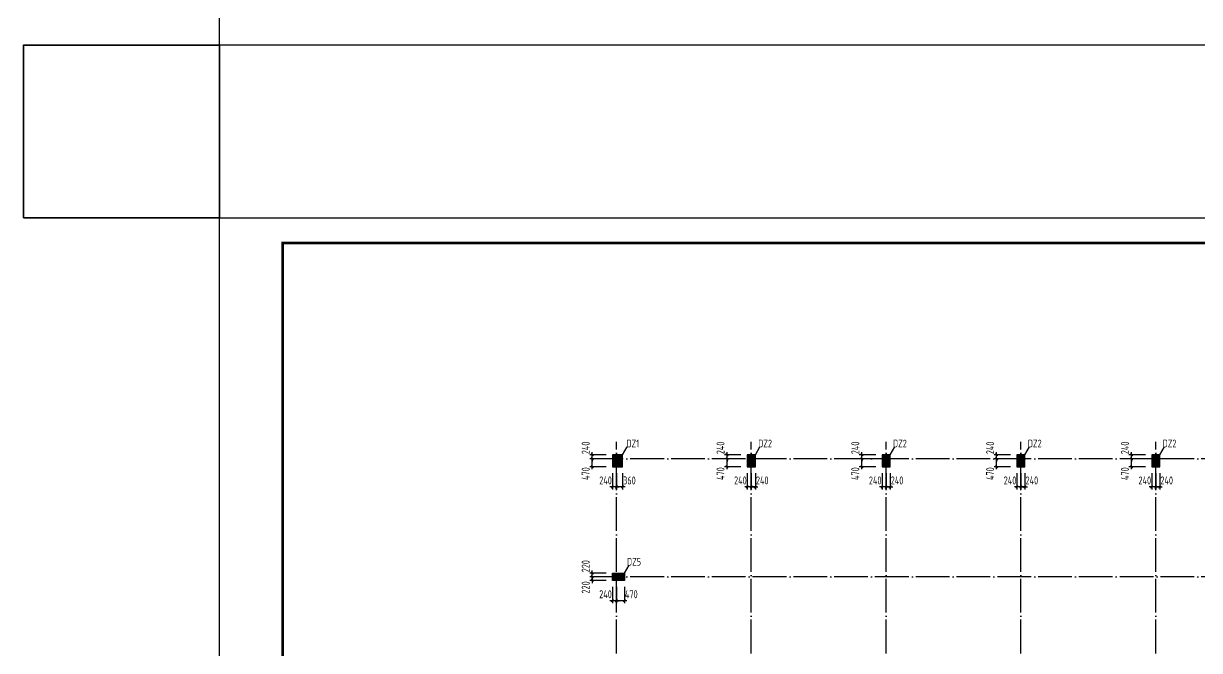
# Model space of a CAD drawing. Extents: x 492302 to 683319, y -252071 to 755100.
# Drawn here: x 492302 to 562085, y 525401 to 562592 of the extents above; entities that cross this region are included whole.
import ezdxf
from ezdxf.enums import TextEntityAlignment as Align

# ---------------------------------------------------------------- set-up
doc = ezdxf.new("R2010")
doc.units = 0
doc.header["$LTSCALE"] = 1000
doc.header["$MEASUREMENT"] = 0
doc.linetypes.add('DOTE', pattern=[2.42, 2, -0.2, 0.02, -0.2])
doc.layers.get('Defpoints').update_dxf_attribs({"color": 250})
doc.layers.add('10', color=7, linetype='Continuous', lineweight=35)
for name, color, linetype in [('3T_WOOD', 21, 'Continuous'), ('COLU', 253, 'Continuous'), ('COLU_DIM', 3, 'Continuous'), ('COLU_HATCH', 251, 'Continuous'), ('DOTE', 14, 'DOTE'), ('STAIR', 3, 'Continuous'), ('TK', 4, 'Continuous')]:
    doc.layers.add(name, color=color, linetype=linetype)
doc.styles.add('TSSD_Dimension', font='Tssdeng.shx', dxfattribs={"width": 0.7, "bigfont": 'hztxt.shx'})
doc.styles.add('TSSD_REIN', font='tssdeng.shx', dxfattribs={"width": 0.7, "bigfont": 'tssdchn.shx'})
doc.dimstyles.new('TSSD_150_150', dxfattribs={"dimtxt": 475, "dimasz": 150, "dimexe": 150, "dimexo": 375, "dimgap": 150, "dimtad": 1, "dimdec": 0, "dimzin": 0, "dimdsep": 46, "dimtxsty": 'TSSD_Dimension', "dimblk": 'ARCHTICK', "dimcen": 0, "dimdle": 150, "dimclrt": 7, "dimadec": 0, "dimazin": 0, "dimtfac": 1, "dimtdec": 0, "dimtix": 1, "dimtmove": 2, "dimatfit": 3, "dimfxl": 0, "dimtolj": 1, "dimtzin": 0, "dimarcsym": 0})

# ---------------------------------------------------------------- blocks, each defined once
blk = doc.blocks.new('GeYuanFrame_57487284', base_point=(20.09, 4.53))
at = {"layer": 'TK'}
blk.add_lwpolyline([(20.09, 4.53), (20.09, 598.53), (861.09, 598.53), (861.09, 4.53)], close=True, dxfattribs=at)
at = {"layer": 'TK', "const_width": 1}
blk.add_lwpolyline([(45.09, 588.53), (851.09, 588.53), (851.09, 14.53), (45.09, 14.53)], close=True, dxfattribs=at)
blk = doc.blocks.new('_ArchTick')
at = {"color": 0, "linetype": 'ByBlock', "const_width": 0.4}
blk.add_lwpolyline([(-0.5, -0.5), (0.5, 0.5)], dxfattribs=at)
blk = doc.blocks.new('*D400')
at = {"layer": 'COLU_DIM', "color": 0, "lineweight": -2}
for p, q in [((527489, 535924), (527489, 534949)), ((527849, 535924), (527849, 534949)), ((527999, 535099), (527339, 535099))]:
    blk.add_line(p, q, dxfattribs=at)
at = {"layer": 'Defpoints', "color": 0}
for p in [(527489, 536299), (527849, 536299), (527489, 535099)]:
    blk.add_point(p, dxfattribs=at)
at = {"layer": 'COLU_DIM', "color": 0, "lineweight": -2, "xscale": 150, "yscale": 150, "zscale": 150, "rotation": 180}
blk.add_blockref('_ArchTick', (527489, 535099), dxfattribs=at)
at = {"layer": 'COLU_DIM', "color": 0, "lineweight": -2, "xscale": 150, "yscale": 150, "zscale": 150}
blk.add_blockref('_ArchTick', (527849, 535099), dxfattribs=at)
at = {"layer": 'COLU_DIM', "color": 7, "insert": (528258, 535487), "char_height": 475, "attachment_point": 5, "style": 'TSSD_Dimension'}
blk.add_mtext('\\A1;360', dxfattribs=at)
blk = doc.blocks.new('*D401')
at = {"layer": 'COLU_DIM', "color": 0, "lineweight": -2}
for p, q in [((527249, 535924), (527249, 534949)), ((527489, 535924), (527489, 534949)), ((527249, 535099), (527099, 535099)), ((527489, 535099), (527249, 535099)), ((527489, 535099), (527639, 535099))]:
    blk.add_line(p, q, dxfattribs=at)
at = {"layer": 'Defpoints', "color": 0}
for p in [(527249, 536299), (527489, 536299), (527249, 535099)]:
    blk.add_point(p, dxfattribs=at)
at = {"layer": 'COLU_DIM', "color": 0, "lineweight": -2, "xscale": 150, "yscale": 150, "zscale": 150}
blk.add_blockref('_ArchTick', (527249, 535099), dxfattribs=at)
at = {"layer": 'COLU_DIM', "color": 0, "lineweight": -2, "xscale": 150, "yscale": 150, "zscale": 150, "rotation": 180}
blk.add_blockref('_ArchTick', (527489, 535099), dxfattribs=at)
at = {"layer": 'COLU_DIM', "color": 7, "insert": (526841, 535487), "char_height": 475, "attachment_point": 5, "style": 'TSSD_Dimension'}
blk.add_mtext('\\A1;240', dxfattribs=at)
blk = doc.blocks.new('*D402')
at = {"layer": 'COLU_DIM', "color": 0, "lineweight": -2}
for p, q in [((526874, 536769), (525899, 536769)), ((526049, 536149), (526049, 536919)), ((526874, 536299), (525899, 536299))]:
    blk.add_line(p, q, dxfattribs=at)
at = {"layer": 'Defpoints', "color": 0}
for p in [(526049, 536769), (527249, 536769), (527249, 536299)]:
    blk.add_point(p, dxfattribs=at)
at = {"layer": 'COLU_DIM', "color": 0, "lineweight": -2, "xscale": 150, "yscale": 150, "zscale": 150}
for p, rotation in [((526049, 536769), 90), ((526049, 536299), 270)]:
    blk.add_blockref('_ArchTick', p, dxfattribs=dict(at, rotation=rotation))
at = {"layer": 'COLU_DIM', "color": 7, "insert": (525662, 535891), "char_height": 475, "attachment_point": 5, "rotation": 90, "style": 'TSSD_Dimension'}
blk.add_mtext('\\A1;470', dxfattribs=at)
blk = doc.blocks.new('*D403')
at = {"layer": 'COLU_DIM', "color": 0, "lineweight": -2}
for p, q in [((526874, 537009), (525899, 537009)), ((526874, 536769), (525899, 536769)), ((526049, 537009), (526049, 537159)), ((526049, 536769), (526049, 537009)), ((526049, 536769), (526049, 536619))]:
    blk.add_line(p, q, dxfattribs=at)
at = {"layer": 'Defpoints', "color": 0}
for p in [(526049, 537009), (527249, 537009), (527249, 536769)]:
    blk.add_point(p, dxfattribs=at)
at = {"layer": 'COLU_DIM', "color": 0, "lineweight": -2, "xscale": 150, "yscale": 150, "zscale": 150}
for p, rotation in [((526049, 537009), 270), ((526049, 536769), 90)]:
    blk.add_blockref('_ArchTick', p, dxfattribs=dict(at, rotation=rotation))
at = {"layer": 'COLU_DIM', "color": 7, "insert": (525662, 537418), "char_height": 475, "attachment_point": 5, "rotation": 90, "style": 'TSSD_Dimension'}
blk.add_mtext('\\A1;240', dxfattribs=at)
blk = doc.blocks.new('*D404')
at = {"layer": 'COLU_DIM', "color": 0, "lineweight": -2}
for p, q in [((535489, 535924), (535489, 534949)), ((535729, 535924), (535729, 534949)), ((535489, 535099), (535339, 535099)), ((535729, 535099), (535489, 535099)), ((535729, 535099), (535879, 535099))]:
    blk.add_line(p, q, dxfattribs=at)
at = {"layer": 'Defpoints', "color": 0}
for p in [(535489, 536299), (535729, 536299), (535489, 535099)]:
    blk.add_point(p, dxfattribs=at)
at = {"layer": 'COLU_DIM', "color": 0, "lineweight": -2, "xscale": 150, "yscale": 150, "zscale": 150}
blk.add_blockref('_ArchTick', (535489, 535099), dxfattribs=at)
at = {"layer": 'COLU_DIM', "color": 0, "lineweight": -2, "xscale": 150, "yscale": 150, "zscale": 150, "rotation": 180}
blk.add_blockref('_ArchTick', (535729, 535099), dxfattribs=at)
at = {"layer": 'COLU_DIM', "color": 7, "insert": (536138, 535487), "char_height": 475, "attachment_point": 5, "style": 'TSSD_Dimension'}
blk.add_mtext('\\A1;240', dxfattribs=at)
blk = doc.blocks.new('*D405')
at = {"layer": 'COLU_DIM', "color": 0, "lineweight": -2}
for p, q in [((535249, 535924), (535249, 534949)), ((535489, 535924), (535489, 534949)), ((535249, 535099), (535099, 535099)), ((535489, 535099), (535249, 535099)), ((535489, 535099), (535639, 535099))]:
    blk.add_line(p, q, dxfattribs=at)
at = {"layer": 'Defpoints', "color": 0}
for p in [(535249, 536299), (535489, 536299), (535249, 535099)]:
    blk.add_point(p, dxfattribs=at)
at = {"layer": 'COLU_DIM', "color": 0, "lineweight": -2, "xscale": 150, "yscale": 150, "zscale": 150}
blk.add_blockref('_ArchTick', (535249, 535099), dxfattribs=at)
at = {"layer": 'COLU_DIM', "color": 0, "lineweight": -2, "xscale": 150, "yscale": 150, "zscale": 150, "rotation": 180}
blk.add_blockref('_ArchTick', (535489, 535099), dxfattribs=at)
at = {"layer": 'COLU_DIM', "color": 7, "insert": (534841, 535487), "char_height": 475, "attachment_point": 5, "style": 'TSSD_Dimension'}
blk.add_mtext('\\A1;240', dxfattribs=at)
blk = doc.blocks.new('*D406')
at = {"layer": 'COLU_DIM', "color": 0, "lineweight": -2}
for p, q in [((534874, 536769), (533899, 536769)), ((534049, 536149), (534049, 536919)), ((534874, 536299), (533899, 536299))]:
    blk.add_line(p, q, dxfattribs=at)
at = {"layer": 'Defpoints', "color": 0}
for p in [(534049, 536769), (535249, 536769), (535249, 536299)]:
    blk.add_point(p, dxfattribs=at)
at = {"layer": 'COLU_DIM', "color": 0, "lineweight": -2, "xscale": 150, "yscale": 150, "zscale": 150}
for p, rotation in [((534049, 536769), 90), ((534049, 536299), 270)]:
    blk.add_blockref('_ArchTick', p, dxfattribs=dict(at, rotation=rotation))
at = {"layer": 'COLU_DIM', "color": 7, "insert": (533662, 535891), "char_height": 475, "attachment_point": 5, "rotation": 90, "style": 'TSSD_Dimension'}
blk.add_mtext('\\A1;470', dxfattribs=at)
blk = doc.blocks.new('*D407')
at = {"layer": 'COLU_DIM', "color": 0, "lineweight": -2}
for p, q in [((534874, 537009), (533899, 537009)), ((534874, 536769), (533899, 536769)), ((534049, 537009), (534049, 537159)), ((534049, 536769), (534049, 537009)), ((534049, 536769), (534049, 536619))]:
    blk.add_line(p, q, dxfattribs=at)
at = {"layer": 'Defpoints', "color": 0}
for p in [(534049, 537009), (535249, 537009), (535249, 536769)]:
    blk.add_point(p, dxfattribs=at)
at = {"layer": 'COLU_DIM', "color": 0, "lineweight": -2, "xscale": 150, "yscale": 150, "zscale": 150}
for p, rotation in [((534049, 537009), 270), ((534049, 536769), 90)]:
    blk.add_blockref('_ArchTick', p, dxfattribs=dict(at, rotation=rotation))
at = {"layer": 'COLU_DIM', "color": 7, "insert": (533662, 537418), "char_height": 475, "attachment_point": 5, "rotation": 90, "style": 'TSSD_Dimension'}
blk.add_mtext('\\A1;240', dxfattribs=at)
blk = doc.blocks.new('*D370')
at = {"layer": 'COLU_DIM', "color": 0, "lineweight": -2}
for p, q in [((543489, 535924), (543489, 534949)), ((543729, 535924), (543729, 534949)), ((543489, 535099), (543339, 535099)), ((543729, 535099), (543489, 535099)), ((543729, 535099), (543879, 535099))]:
    blk.add_line(p, q, dxfattribs=at)
at = {"layer": 'Defpoints', "color": 0}
for p in [(543489, 536299), (543729, 536299), (543489, 535099)]:
    blk.add_point(p, dxfattribs=at)
at = {"layer": 'COLU_DIM', "color": 0, "lineweight": -2, "xscale": 150, "yscale": 150, "zscale": 150}
blk.add_blockref('_ArchTick', (543489, 535099), dxfattribs=at)
at = {"layer": 'COLU_DIM', "color": 0, "lineweight": -2, "xscale": 150, "yscale": 150, "zscale": 150, "rotation": 180}
blk.add_blockref('_ArchTick', (543729, 535099), dxfattribs=at)
at = {"layer": 'COLU_DIM', "color": 7, "insert": (544138, 535487), "char_height": 475, "attachment_point": 5, "style": 'TSSD_Dimension'}
blk.add_mtext('\\A1;240', dxfattribs=at)
blk = doc.blocks.new('*D371')
at = {"layer": 'COLU_DIM', "color": 0, "lineweight": -2}
for p, q in [((543249, 535924), (543249, 534949)), ((543489, 535924), (543489, 534949)), ((543249, 535099), (543099, 535099)), ((543489, 535099), (543249, 535099)), ((543489, 535099), (543639, 535099))]:
    blk.add_line(p, q, dxfattribs=at)
at = {"layer": 'Defpoints', "color": 0}
for p in [(543249, 536299), (543489, 536299), (543249, 535099)]:
    blk.add_point(p, dxfattribs=at)
at = {"layer": 'COLU_DIM', "color": 0, "lineweight": -2, "xscale": 150, "yscale": 150, "zscale": 150}
blk.add_blockref('_ArchTick', (543249, 535099), dxfattribs=at)
at = {"layer": 'COLU_DIM', "color": 0, "lineweight": -2, "xscale": 150, "yscale": 150, "zscale": 150, "rotation": 180}
blk.add_blockref('_ArchTick', (543489, 535099), dxfattribs=at)
at = {"layer": 'COLU_DIM', "color": 7, "insert": (542841, 535487), "char_height": 475, "attachment_point": 5, "style": 'TSSD_Dimension'}
blk.add_mtext('\\A1;240', dxfattribs=at)
blk = doc.blocks.new('*D372')
at = {"layer": 'COLU_DIM', "color": 0, "lineweight": -2}
for p, q in [((542874, 536769), (541899, 536769)), ((542049, 536149), (542049, 536919)), ((542874, 536299), (541899, 536299))]:
    blk.add_line(p, q, dxfattribs=at)
at = {"layer": 'Defpoints', "color": 0}
for p in [(542049, 536769), (543249, 536769), (543249, 536299)]:
    blk.add_point(p, dxfattribs=at)
at = {"layer": 'COLU_DIM', "color": 0, "lineweight": -2, "xscale": 150, "yscale": 150, "zscale": 150}
for p, rotation in [((542049, 536769), 90), ((542049, 536299), 270)]:
    blk.add_blockref('_ArchTick', p, dxfattribs=dict(at, rotation=rotation))
at = {"layer": 'COLU_DIM', "color": 7, "insert": (541662, 535891), "char_height": 475, "attachment_point": 5, "rotation": 90, "style": 'TSSD_Dimension'}
blk.add_mtext('\\A1;470', dxfattribs=at)
blk = doc.blocks.new('*D373')
at = {"layer": 'COLU_DIM', "color": 0, "lineweight": -2}
for p, q in [((542874, 537009), (541899, 537009)), ((542874, 536769), (541899, 536769)), ((542049, 537009), (542049, 537159)), ((542049, 536769), (542049, 537009)), ((542049, 536769), (542049, 536619))]:
    blk.add_line(p, q, dxfattribs=at)
at = {"layer": 'Defpoints', "color": 0}
for p in [(542049, 537009), (543249, 537009), (543249, 536769)]:
    blk.add_point(p, dxfattribs=at)
at = {"layer": 'COLU_DIM', "color": 0, "lineweight": -2, "xscale": 150, "yscale": 150, "zscale": 150}
for p, rotation in [((542049, 537009), 270), ((542049, 536769), 90)]:
    blk.add_blockref('_ArchTick', p, dxfattribs=dict(at, rotation=rotation))
at = {"layer": 'COLU_DIM', "color": 7, "insert": (541662, 537418), "char_height": 475, "attachment_point": 5, "rotation": 90, "style": 'TSSD_Dimension'}
blk.add_mtext('\\A1;240', dxfattribs=at)
blk = doc.blocks.new('*D378')
at = {"layer": 'COLU_DIM', "color": 0, "lineweight": -2}
for p, q in [((551489, 535924), (551489, 534949)), ((551729, 535924), (551729, 534949)), ((551489, 535099), (551339, 535099)), ((551729, 535099), (551489, 535099)), ((551729, 535099), (551879, 535099))]:
    blk.add_line(p, q, dxfattribs=at)
at = {"layer": 'Defpoints', "color": 0}
for p in [(551489, 536299), (551729, 536299), (551489, 535099)]:
    blk.add_point(p, dxfattribs=at)
at = {"layer": 'COLU_DIM', "color": 0, "lineweight": -2, "xscale": 150, "yscale": 150, "zscale": 150}
blk.add_blockref('_ArchTick', (551489, 535099), dxfattribs=at)
at = {"layer": 'COLU_DIM', "color": 0, "lineweight": -2, "xscale": 150, "yscale": 150, "zscale": 150, "rotation": 180}
blk.add_blockref('_ArchTick', (551729, 535099), dxfattribs=at)
at = {"layer": 'COLU_DIM', "color": 7, "insert": (552138, 535487), "char_height": 475, "attachment_point": 5, "style": 'TSSD_Dimension'}
blk.add_mtext('\\A1;240', dxfattribs=at)
blk = doc.blocks.new('*D379')
at = {"layer": 'COLU_DIM', "color": 0, "lineweight": -2}
for p, q in [((551249, 535924), (551249, 534949)), ((551489, 535924), (551489, 534949)), ((551249, 535099), (551099, 535099)), ((551489, 535099), (551249, 535099)), ((551489, 535099), (551639, 535099))]:
    blk.add_line(p, q, dxfattribs=at)
at = {"layer": 'Defpoints', "color": 0}
for p in [(551249, 536299), (551489, 536299), (551249, 535099)]:
    blk.add_point(p, dxfattribs=at)
at = {"layer": 'COLU_DIM', "color": 0, "lineweight": -2, "xscale": 150, "yscale": 150, "zscale": 150}
blk.add_blockref('_ArchTick', (551249, 535099), dxfattribs=at)
at = {"layer": 'COLU_DIM', "color": 0, "lineweight": -2, "xscale": 150, "yscale": 150, "zscale": 150, "rotation": 180}
blk.add_blockref('_ArchTick', (551489, 535099), dxfattribs=at)
at = {"layer": 'COLU_DIM', "color": 7, "insert": (550841, 535487), "char_height": 475, "attachment_point": 5, "style": 'TSSD_Dimension'}
blk.add_mtext('\\A1;240', dxfattribs=at)
blk = doc.blocks.new('*D380')
at = {"layer": 'COLU_DIM', "color": 0, "lineweight": -2}
for p, q in [((550874, 536769), (549899, 536769)), ((550049, 536149), (550049, 536919)), ((550874, 536299), (549899, 536299))]:
    blk.add_line(p, q, dxfattribs=at)
at = {"layer": 'Defpoints', "color": 0}
for p in [(550049, 536769), (551249, 536769), (551249, 536299)]:
    blk.add_point(p, dxfattribs=at)
at = {"layer": 'COLU_DIM', "color": 0, "lineweight": -2, "xscale": 150, "yscale": 150, "zscale": 150}
for p, rotation in [((550049, 536769), 90), ((550049, 536299), 270)]:
    blk.add_blockref('_ArchTick', p, dxfattribs=dict(at, rotation=rotation))
at = {"layer": 'COLU_DIM', "color": 7, "insert": (549662, 535891), "char_height": 475, "attachment_point": 5, "rotation": 90, "style": 'TSSD_Dimension'}
blk.add_mtext('\\A1;470', dxfattribs=at)
blk = doc.blocks.new('*D381')
at = {"layer": 'COLU_DIM', "color": 0, "lineweight": -2}
for p, q in [((550874, 537009), (549899, 537009)), ((550874, 536769), (549899, 536769)), ((550049, 537009), (550049, 537159)), ((550049, 536769), (550049, 537009)), ((550049, 536769), (550049, 536619))]:
    blk.add_line(p, q, dxfattribs=at)
at = {"layer": 'Defpoints', "color": 0}
for p in [(550049, 537009), (551249, 537009), (551249, 536769)]:
    blk.add_point(p, dxfattribs=at)
at = {"layer": 'COLU_DIM', "color": 0, "lineweight": -2, "xscale": 150, "yscale": 150, "zscale": 150}
for p, rotation in [((550049, 537009), 270), ((550049, 536769), 90)]:
    blk.add_blockref('_ArchTick', p, dxfattribs=dict(at, rotation=rotation))
at = {"layer": 'COLU_DIM', "color": 7, "insert": (549662, 537418), "char_height": 475, "attachment_point": 5, "rotation": 90, "style": 'TSSD_Dimension'}
blk.add_mtext('\\A1;240', dxfattribs=at)
blk = doc.blocks.new('*D386')
at = {"layer": 'COLU_DIM', "color": 0, "lineweight": -2}
for p, q in [((559489, 535924), (559489, 534949)), ((559729, 535924), (559729, 534949)), ((559489, 535099), (559339, 535099)), ((559729, 535099), (559489, 535099)), ((559729, 535099), (559879, 535099))]:
    blk.add_line(p, q, dxfattribs=at)
at = {"layer": 'Defpoints', "color": 0}
for p in [(559489, 536299), (559729, 536299), (559489, 535099)]:
    blk.add_point(p, dxfattribs=at)
at = {"layer": 'COLU_DIM', "color": 0, "lineweight": -2, "xscale": 150, "yscale": 150, "zscale": 150}
blk.add_blockref('_ArchTick', (559489, 535099), dxfattribs=at)
at = {"layer": 'COLU_DIM', "color": 0, "lineweight": -2, "xscale": 150, "yscale": 150, "zscale": 150, "rotation": 180}
blk.add_blockref('_ArchTick', (559729, 535099), dxfattribs=at)
at = {"layer": 'COLU_DIM', "color": 7, "insert": (560138, 535487), "char_height": 475, "attachment_point": 5, "style": 'TSSD_Dimension'}
blk.add_mtext('\\A1;240', dxfattribs=at)
blk = doc.blocks.new('*D387')
at = {"layer": 'COLU_DIM', "color": 0, "lineweight": -2}
for p, q in [((559249, 535924), (559249, 534949)), ((559489, 535924), (559489, 534949)), ((559249, 535099), (559099, 535099)), ((559489, 535099), (559249, 535099)), ((559489, 535099), (559639, 535099))]:
    blk.add_line(p, q, dxfattribs=at)
at = {"layer": 'Defpoints', "color": 0}
for p in [(559249, 536299), (559489, 536299), (559249, 535099)]:
    blk.add_point(p, dxfattribs=at)
at = {"layer": 'COLU_DIM', "color": 0, "lineweight": -2, "xscale": 150, "yscale": 150, "zscale": 150}
blk.add_blockref('_ArchTick', (559249, 535099), dxfattribs=at)
at = {"layer": 'COLU_DIM', "color": 0, "lineweight": -2, "xscale": 150, "yscale": 150, "zscale": 150, "rotation": 180}
blk.add_blockref('_ArchTick', (559489, 535099), dxfattribs=at)
at = {"layer": 'COLU_DIM', "color": 7, "insert": (558841, 535487), "char_height": 475, "attachment_point": 5, "style": 'TSSD_Dimension'}
blk.add_mtext('\\A1;240', dxfattribs=at)
blk = doc.blocks.new('*D388')
at = {"layer": 'COLU_DIM', "color": 0, "lineweight": -2}
for p, q in [((558874, 536769), (557899, 536769)), ((558049, 536149), (558049, 536919)), ((558874, 536299), (557899, 536299))]:
    blk.add_line(p, q, dxfattribs=at)
at = {"layer": 'Defpoints', "color": 0}
for p in [(558049, 536769), (559249, 536769), (559249, 536299)]:
    blk.add_point(p, dxfattribs=at)
at = {"layer": 'COLU_DIM', "color": 0, "lineweight": -2, "xscale": 150, "yscale": 150, "zscale": 150}
for p, rotation in [((558049, 536769), 90), ((558049, 536299), 270)]:
    blk.add_blockref('_ArchTick', p, dxfattribs=dict(at, rotation=rotation))
at = {"layer": 'COLU_DIM', "color": 7, "insert": (557662, 535891), "char_height": 475, "attachment_point": 5, "rotation": 90, "style": 'TSSD_Dimension'}
blk.add_mtext('\\A1;470', dxfattribs=at)
blk = doc.blocks.new('*D389')
at = {"layer": 'COLU_DIM', "color": 0, "lineweight": -2}
for p, q in [((558874, 537009), (557899, 537009)), ((558874, 536769), (557899, 536769)), ((558049, 537009), (558049, 537159)), ((558049, 536769), (558049, 537009)), ((558049, 536769), (558049, 536619))]:
    blk.add_line(p, q, dxfattribs=at)
at = {"layer": 'Defpoints', "color": 0}
for p in [(558049, 537009), (559249, 537009), (559249, 536769)]:
    blk.add_point(p, dxfattribs=at)
at = {"layer": 'COLU_DIM', "color": 0, "lineweight": -2, "xscale": 150, "yscale": 150, "zscale": 150}
for p, rotation in [((558049, 537009), 270), ((558049, 536769), 90)]:
    blk.add_blockref('_ArchTick', p, dxfattribs=dict(at, rotation=rotation))
at = {"layer": 'COLU_DIM', "color": 7, "insert": (557662, 537418), "char_height": 475, "attachment_point": 5, "rotation": 90, "style": 'TSSD_Dimension'}
blk.add_mtext('\\A1;240', dxfattribs=at)
blk = doc.blocks.new('*D324')
at = {"layer": 'COLU_DIM', "color": 0, "lineweight": -2}
for p, q in [((527489, 529174), (527489, 528199)), ((527959, 529174), (527959, 528199)), ((528109, 528349), (527339, 528349))]:
    blk.add_line(p, q, dxfattribs=at)
at = {"layer": 'Defpoints', "color": 0}
for p in [(527489, 529549), (527959, 529549), (527489, 528349)]:
    blk.add_point(p, dxfattribs=at)
at = {"layer": 'COLU_DIM', "color": 0, "lineweight": -2, "xscale": 150, "yscale": 150, "zscale": 150, "rotation": 180}
blk.add_blockref('_ArchTick', (527489, 528349), dxfattribs=at)
at = {"layer": 'COLU_DIM', "color": 0, "lineweight": -2, "xscale": 150, "yscale": 150, "zscale": 150}
blk.add_blockref('_ArchTick', (527959, 528349), dxfattribs=at)
at = {"layer": 'COLU_DIM', "color": 7, "insert": (528368, 528737), "char_height": 475, "attachment_point": 5, "style": 'TSSD_Dimension'}
blk.add_mtext('\\A1;470', dxfattribs=at)
blk = doc.blocks.new('*D325')
at = {"layer": 'COLU_DIM', "color": 0, "lineweight": -2}
for p, q in [((527249, 529174), (527249, 528199)), ((527489, 529174), (527489, 528199)), ((527249, 528349), (527099, 528349)), ((527489, 528349), (527249, 528349)), ((527489, 528349), (527639, 528349))]:
    blk.add_line(p, q, dxfattribs=at)
at = {"layer": 'Defpoints', "color": 0}
for p in [(527249, 529549), (527489, 529549), (527249, 528349)]:
    blk.add_point(p, dxfattribs=at)
at = {"layer": 'COLU_DIM', "color": 0, "lineweight": -2, "xscale": 150, "yscale": 150, "zscale": 150}
blk.add_blockref('_ArchTick', (527249, 528349), dxfattribs=at)
at = {"layer": 'COLU_DIM', "color": 0, "lineweight": -2, "xscale": 150, "yscale": 150, "zscale": 150, "rotation": 180}
blk.add_blockref('_ArchTick', (527489, 528349), dxfattribs=at)
at = {"layer": 'COLU_DIM', "color": 7, "insert": (526841, 528737), "char_height": 475, "attachment_point": 5, "style": 'TSSD_Dimension'}
blk.add_mtext('\\A1;240', dxfattribs=at)
blk = doc.blocks.new('*D326')
at = {"layer": 'COLU_DIM', "color": 0, "lineweight": -2}
for p, q in [((526874, 529769), (525899, 529769)), ((526049, 529769), (526049, 529919)), ((526049, 529549), (526049, 529769)), ((526874, 529549), (525899, 529549)), ((526049, 529549), (526049, 529399))]:
    blk.add_line(p, q, dxfattribs=at)
at = {"layer": 'Defpoints', "color": 0}
for p in [(526049, 529769), (527249, 529769), (527249, 529549)]:
    blk.add_point(p, dxfattribs=at)
at = {"layer": 'COLU_DIM', "color": 0, "lineweight": -2, "xscale": 150, "yscale": 150, "zscale": 150}
for p, rotation in [((526049, 529769), 270), ((526049, 529549), 90)]:
    blk.add_blockref('_ArchTick', p, dxfattribs=dict(at, rotation=rotation))
at = {"layer": 'COLU_DIM', "color": 7, "insert": (525662, 529141), "char_height": 475, "attachment_point": 5, "rotation": 90, "style": 'TSSD_Dimension'}
blk.add_mtext('\\A1;220', dxfattribs=at)
blk = doc.blocks.new('*D327')
at = {"layer": 'COLU_DIM', "color": 0, "lineweight": -2}
for p, q in [((526874, 529989), (525899, 529989)), ((526874, 529769), (525899, 529769)), ((526049, 529989), (526049, 530139)), ((526049, 529769), (526049, 529989)), ((526049, 529769), (526049, 529619))]:
    blk.add_line(p, q, dxfattribs=at)
at = {"layer": 'Defpoints', "color": 0}
for p in [(526049, 529989), (527249, 529989), (527249, 529769)]:
    blk.add_point(p, dxfattribs=at)
at = {"layer": 'COLU_DIM', "color": 0, "lineweight": -2, "xscale": 150, "yscale": 150, "zscale": 150}
for p, rotation in [((526049, 529989), 270), ((526049, 529769), 90)]:
    blk.add_blockref('_ArchTick', p, dxfattribs=dict(at, rotation=rotation))
at = {"layer": 'COLU_DIM', "color": 7, "insert": (525662, 530398), "char_height": 475, "attachment_point": 5, "rotation": 90, "style": 'TSSD_Dimension'}
blk.add_mtext('\\A1;220', dxfattribs=at)
blk = doc.blocks.new('GeYuanFrame_20037626', base_point=(20.09, 4.53))
at = {"layer": 'TK'}
blk.add_lwpolyline([(20.09, 4.53), (20.09, 598.53), (861.09, 598.53), (861.09, 4.53)], close=True, dxfattribs=at)

msp = doc.modelspace()

# ---------------------------------------------------------------- hatches: boundary and pattern name
at = {"layer": 'COLU_HATCH'}
for points in [[(527249.4, 537009.3), (527249.4, 536299.3), (527849.4, 536299.3), (527849.4, 537009.3)], [(535249.4, 537009.3), (535249.4, 536299.3), (535729.4, 536299.3), (535729.4, 537009.3)], [(543249.4, 537009.3), (543249.4, 536299.3), (543729.4, 536299.3), (543729.4, 537009.3)], [(551249.4, 537009.3), (551249.4, 536299.3), (551729.4, 536299.3), (551729.4, 537009.3)], [(559249.4, 537009.3), (559249.4, 536299.3), (559729.4, 536299.3), (559729.4, 537009.3)], [(527959.4, 529549.3), (527249.4, 529549.3), (527249.4, 529989.3), (527959.4, 529989.3)]]:
    msp.add_hatch(color=256, dxfattribs=at).paths.add_polyline_path(points)

# ---------------------------------------------------------------- linework, layer by layer
at = {"layer": '10', "color": 1}
msp.add_lwpolyline([(492301.8, 551069.1), (503924.3, 551069.1), (503924.3, 561309), (492301.8, 561309)], close=True, dxfattribs=at)
at = {"layer": 'COLU'}
for points in [[(527249.4, 537009.3), (527249.4, 536299.3), (527849.4, 536299.3), (527849.4, 537009.3)], [(535249.4, 537009.3), (535249.4, 536299.3), (535729.4, 536299.3), (535729.4, 537009.3)], [(543249.4, 537009.3), (543249.4, 536299.3), (543729.4, 536299.3), (543729.4, 537009.3)], [(551249.4, 537009.3), (551249.4, 536299.3), (551729.4, 536299.3), (551729.4, 537009.3)], [(559249.4, 537009.3), (559249.4, 536299.3), (559729.4, 536299.3), (559729.4, 537009.3)], [(527959.4, 529549.3), (527249.4, 529549.3), (527249.4, 529989.3), (527959.4, 529989.3)]]:
    msp.add_lwpolyline(points, close=True, dxfattribs=at)
at = {"layer": 'DOTE'}
for p, q in [((527489.4, 493769.3), (527489.4, 537769.3)), ((535489.4, 493769.3), (535489.4, 537769.3)), ((543489.4, 493769.3), (543489.4, 537769.3)), ((551489.4, 493769.3), (551489.4, 537769.3)), ((559489.4, 493769.3), (559489.4, 537769.3)), ((600489.4, 536769.3), (526489.4, 536769.3)), ((600489.4, 529769.3), (526489.4, 529769.3))]:
    msp.add_line(p, q, dxfattribs=at)
at = {"layer": 'STAIR'}
for p, q in [((527849.4, 537009.3), (528122.4, 537485.2)), ((535729.4, 537009.3), (536002.4, 537485.2)), ((543729.4, 537009.3), (544002.4, 537485.2)), ((551729.4, 537009.3), (552002.4, 537485.2)), ((559729.4, 537009.3), (560002.4, 537485.2)), ((527959.4, 529989.3), (528232.4, 530465.2))]:
    msp.add_line(p, q, dxfattribs=at)

# ---------------------------------------------------------------- block references
at = {"layer": '3T_WOOD', "xscale": 150, "yscale": 150, "zscale": 150}
for name, p in [('GeYuanFrame_20037626', (503924.3, 561309)), ('GeYuanFrame_57487284', (503924.3, 461969.1))]:
    msp.add_blockref(name, p, dxfattribs=at)

# ---------------------------------------------------------------- texts
at = {"layer": 'STAIR', "style": 'TSSD_REIN', "width": 0.7}
for s, p in [('DZ1', (528838.1, 537456)), ('DZ2', (536718.1, 537456)), ('DZ2', (544718.1, 537456)), ('DZ2', (552718.1, 537456)), ('DZ2', (560718.1, 537456)), ('DZ5', (528948.1, 530436))]:
    msp.add_text(s, height=450, dxfattribs=at).set_placement(p, align=Align.RIGHT)

# ---------------------------------------------------------------- dimensions: what is measured, and where the dimension line sits
at = {"layer": 'COLU_DIM'}
for base, p1, p2, angle, picture, middle in [((526049.4, 537009.3), (527249.4, 536769.3), (527249.4, 537009.3), 90, '*D403', (525661.9, 537417.9)), ((534049.4, 537009.3), (535249.4, 536769.3), (535249.4, 537009.3), 90, '*D407', (533661.9, 537417.9)), ((542049.4, 537009.3), (543249.4, 536769.3), (543249.4, 537009.3), 90, '*D373', (541661.9, 537417.9)), ((550049.4, 537009.3), (551249.4, 536769.3), (551249.4, 537009.3), 90, '*D381', (549661.9, 537417.9)), ((558049.4, 537009.3), (559249.4, 536769.3), (559249.4, 537009.3), 90, '*D389', (557661.9, 537417.9)), ((526049.4, 536769.3), (527249.4, 536299.3), (527249.4, 536769.3), 90, '*D402', (525661.9, 535890.7)), ((534049.4, 536769.3), (535249.4, 536299.3), (535249.4, 536769.3), 90, '*D406', (533661.9, 535890.7)), ((542049.4, 536769.3), (543249.4, 536299.3), (543249.4, 536769.3), 90, '*D372', (541661.9, 535890.7)), ((550049.4, 536769.3), (551249.4, 536299.3), (551249.4, 536769.3), 90, '*D380', (549661.9, 535890.7)), ((558049.4, 536769.3), (559249.4, 536299.3), (559249.4, 536769.3), 90, '*D388', (557661.9, 535890.7)), ((527249.4, 535099.3), (527489.4, 536299.3), (527249.4, 536299.3), 180, '*D401', (526840.8, 535486.8)), ((527489.4, 535099.3), (527849.4, 536299.3), (527489.4, 536299.3), 180, '*D400', (528258, 535486.8)), ((535249.4, 535099.3), (535489.4, 536299.3), (535249.4, 536299.3), 180, '*D405', (534840.8, 535486.8)), ((535489.4, 535099.3), (535729.4, 536299.3), (535489.4, 536299.3), 180, '*D404', (536138, 535486.8)), ((543249.4, 535099.3), (543489.4, 536299.3), (543249.4, 536299.3), 180, '*D371', (542840.8, 535486.8)), ((543489.4, 535099.3), (543729.4, 536299.3), (543489.4, 536299.3), 180, '*D370', (544138, 535486.8)), ((551249.4, 535099.3), (551489.4, 536299.3), (551249.4, 536299.3), 180, '*D379', (550840.8, 535486.8)), ((551489.4, 535099.3), (551729.4, 536299.3), (551489.4, 536299.3), 180, '*D378', (552138, 535486.8)), ((559249.4, 535099.3), (559489.4, 536299.3), (559249.4, 536299.3), 180, '*D387', (558840.8, 535486.8)), ((559489.4, 535099.3), (559729.4, 536299.3), (559489.4, 536299.3), 180, '*D386', (560138, 535486.8)), ((526049.4, 529989.3), (527249.4, 529769.3), (527249.4, 529989.3), 90, '*D327', (525661.9, 530397.9)), ((526049.4, 529769.3), (527249.4, 529549.3), (527249.4, 529769.3), 90, '*D326', (525661.9, 529140.7)), ((527249.4, 528349.3), (527489.4, 529549.3), (527249.4, 529549.3), 180, '*D325', (526840.8, 528736.8)), ((527489.4, 528349.3), (527959.4, 529549.3), (527489.4, 529549.3), 180, '*D324', (528368, 528736.8))]:
    dim = msp.add_linear_dim(base=base, p1=p1, p2=p2, angle=angle, dimstyle='TSSD_150_150', dxfattribs=at)
    dim.commit()
    dim.dimension.update_dxf_attribs({"geometry": picture, "text_midpoint": middle, "dimtype": 160})

doc.saveas('drawing.dxf')
